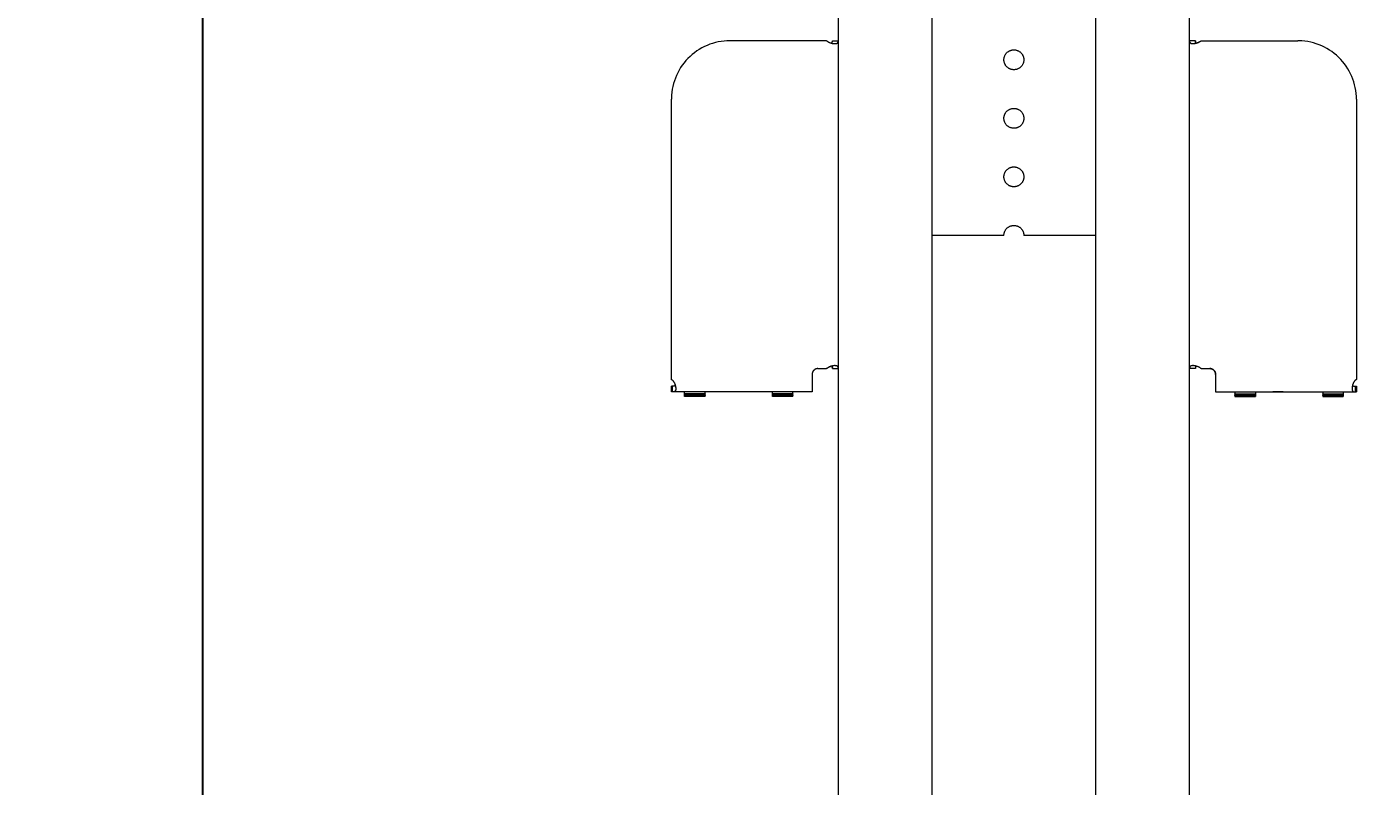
# Model space of a CAD drawing. Header units: millimetres. Extents: x -999 to 4635, y -962 to 3668.
# Drawn here: x -220.2 to 234, y 818.3 to 1077.8 of the extents above; entities that cross this region are included whole.
import ezdxf

# ---------------------------------------------------------------- set-up
doc = ezdxf.new("R2010")
doc.units = ezdxf.units.MM
doc.layers.add('GORUNEN', color=7, linetype='Continuous', lineweight=9)
doc.layers.add('OLCU', color=4, linetype='Continuous', lineweight=9)
doc.styles.add('PI3D', font='arial.ttf')
doc.dimstyles.new('PF_MM', dxfattribs={"dimtxt": 40, "dimasz": 32, "dimexe": 24, "dimexo": 20, "dimgap": 14, "dimtad": 1, "dimdec": 1, "dimtxsty": 'PI3D', "dimcen": 2.5, "dimclrd": 4, "dimclre": 4, "dimclrt": 3, "dimazin": 3, "dimtfac": 1, "dimtmove": 0, "dimatfit": 3})

msp = doc.modelspace()

# ---------------------------------------------------------------- linework, layer by layer
at = {"layer": 'GORUNEN'}
for points in [[(57, 2515), (57, 329.5)], [(89, 2515), (89, 330)], [(145, 330), (145, 2515)], [(177, 329.5), (177, 2515)], [(20, 1073), (19, 1072.98), (18, 1072.9), (17.01, 1072.78), (16.03, 1072.6), (15.05, 1072.38), (14.09, 1072.11), (13.14, 1071.79), (12.21, 1071.42), (11.3, 1071.01), (10.41, 1070.55), (9.55, 1070.05), (8.71, 1069.51), (7.9, 1068.92), (7.12, 1068.3), (6.37, 1067.63), (5.65, 1066.93), (4.97, 1066.2), (4.33, 1065.43), (3.73, 1064.63), (3.17, 1063.81), (2.65, 1062.95), (2.18, 1062.07), (1.74, 1061.17), (1.36, 1060.25), (1.02, 1059.31), (0.73, 1058.35), (0.49, 1057.38), (0.29, 1056.4), (0.15, 1055.41), (0.05, 1054.41), (0.01, 1053.71), (0, 1053)], [(53, 1073), (20, 1073)], [(53, 1073), (20, 1073)], [(53, 1073), (53.11, 1072.92), (53.22, 1072.83), (53.33, 1072.76), (53.45, 1072.69), (53.57, 1072.62), (53.69, 1072.55), (53.81, 1072.49), (53.93, 1072.43), (54.06, 1072.38), (54.23, 1072.31), (54.41, 1072.25), (54.6, 1072.19), (54.79, 1072.14), (54.97, 1072.1), (55.15, 1072.06), (55.33, 1072.04), (55.49, 1072.02), (55.66, 1072), (55.74, 1072), (55.83, 1072)], [(54.79, 1072.14), (54.56, 1072.2)], [(54.79, 1072.14), (54.8, 1072.16), (54.82, 1072.17), (54.83, 1072.19), (54.85, 1072.21), (54.86, 1072.23), (54.87, 1072.25), (54.88, 1072.27), (54.89, 1072.29), (54.9, 1072.31), (54.91, 1072.34), (54.92, 1072.36), (54.93, 1072.39), (54.94, 1072.42), (54.95, 1072.44), (54.96, 1072.48), (54.97, 1072.53), (54.97, 1072.57), (54.98, 1072.62), (54.99, 1072.69), (54.99, 1072.78), (55, 1072.88), (55, 1073)], [(55, 1073), (57, 1073)], [(55.83, 1072), (55.96, 1072), (56.07, 1072.01), (56.16, 1072.02), (56.25, 1072.04), (56.33, 1072.05), (56.39, 1072.07), (56.45, 1072.09), (56.5, 1072.1), (56.54, 1072.12), (56.58, 1072.14), (56.62, 1072.16), (56.65, 1072.18), (56.68, 1072.2), (56.71, 1072.22), (56.73, 1072.24), (56.76, 1072.26), (56.78, 1072.28), (56.8, 1072.3), (56.81, 1072.32), (56.83, 1072.34), (56.85, 1072.37), (56.86, 1072.39), (56.88, 1072.42), (56.89, 1072.44), (56.91, 1072.47), (56.92, 1072.49), (56.93, 1072.52), (56.94, 1072.55), (56.95, 1072.58), (56.96, 1072.61), (56.97, 1072.64), (56.97, 1072.67), (56.98, 1072.7), (56.98, 1072.75), (56.99, 1072.8), (57, 1072.85), (57, 1072.91), (57, 1072.95), (57, 1073)], [(177, 1073), (177, 1072.92), (177.01, 1072.83), (177.01, 1072.76), (177.02, 1072.7), (177.03, 1072.65), (177.04, 1072.6), (177.06, 1072.56), (177.07, 1072.52), (177.08, 1072.49), (177.1, 1072.46), (177.11, 1072.43), (177.12, 1072.41), (177.14, 1072.38), (177.16, 1072.36), (177.18, 1072.33), (177.2, 1072.31), (177.22, 1072.29), (177.24, 1072.27), (177.26, 1072.24), (177.29, 1072.23), (177.31, 1072.21), (177.34, 1072.19), (177.37, 1072.17), (177.39, 1072.15), (177.42, 1072.14), (177.45, 1072.12), (177.49, 1072.11), (177.52, 1072.1), (177.55, 1072.09), (177.59, 1072.07), (177.63, 1072.06), (177.68, 1072.05), (177.74, 1072.04), (177.8, 1072.03), (177.86, 1072.02), (177.93, 1072.01), (177.99, 1072.01), (178.08, 1072), (178.17, 1072)], [(177, 961), (177, 1073)], [(179, 1073), (177, 1073)], [(178.17, 1072), (178.32, 1072), (178.48, 1072.01), (178.64, 1072.03), (178.81, 1072.06), (178.98, 1072.09), (179.16, 1072.13), (179.34, 1072.17), (179.52, 1072.23), (179.71, 1072.29), (179.89, 1072.36), (180.07, 1072.44), (180.25, 1072.52), (180.43, 1072.61), (180.6, 1072.72), (180.75, 1072.81), (180.88, 1072.9), (181, 1073)], [(179, 1073), (179, 1072.8), (179.01, 1072.71), (179.02, 1072.61), (179.03, 1072.54), (179.04, 1072.48), (179.06, 1072.42), (179.07, 1072.38), (179.09, 1072.34), (179.1, 1072.31), (179.11, 1072.28), (179.12, 1072.26), (179.14, 1072.23), (179.15, 1072.21), (179.17, 1072.19), (179.18, 1072.17), (179.2, 1072.16), (179.2, 1072.15), (179.21, 1072.14)], [(179.21, 1072.14), (179.2, 1072.16), (179.18, 1072.17), (179.17, 1072.19), (179.15, 1072.21), (179.14, 1072.23), (179.13, 1072.25), (179.12, 1072.27), (179.11, 1072.29), (179.1, 1072.31), (179.09, 1072.34), (179.08, 1072.36), (179.07, 1072.39), (179.06, 1072.42), (179.05, 1072.44), (179.04, 1072.48), (179.03, 1072.53), (179.03, 1072.57), (179.02, 1072.62), (179.01, 1072.69), (179.01, 1072.78), (179, 1072.88), (179, 1073)], [(180.93, 1072.94), (180.82, 1072.86), (180.7, 1072.78), (180.59, 1072.71), (180.47, 1072.64), (180.35, 1072.57), (180.23, 1072.51), (180.11, 1072.45), (179.98, 1072.4), (179.82, 1072.33), (179.65, 1072.27), (179.48, 1072.22)], [(181, 1073), (214, 1073)], [(181, 1073), (214, 1073)], [(234, 1053), (233.98, 1054), (233.9, 1055), (233.78, 1055.99), (233.6, 1056.97), (233.38, 1057.95), (233.11, 1058.91), (232.79, 1059.86), (232.42, 1060.79), (232.01, 1061.7), (231.55, 1062.59), (231.05, 1063.45), (230.51, 1064.29), (229.92, 1065.1), (229.3, 1065.88), (228.63, 1066.63), (227.93, 1067.35), (227.2, 1068.03), (226.43, 1068.67), (225.63, 1069.27), (224.81, 1069.83), (223.95, 1070.35), (223.07, 1070.82), (222.17, 1071.26), (221.25, 1071.64), (220.31, 1071.98), (219.35, 1072.27), (218.38, 1072.51), (217.4, 1072.71), (216.41, 1072.85), (215.41, 1072.95), (214.71, 1072.99), (214, 1073)], [(55.83, 1072), (55.83, 1072)], [(119.98, 1064.87), (119.9, 1064.72), (119.81, 1064.58), (119.71, 1064.44), (119.6, 1064.31), (119.49, 1064.18), (119.37, 1064.06), (119.25, 1063.95), (119.12, 1063.84), (118.98, 1063.74), (118.84, 1063.64), (118.7, 1063.55), (118.55, 1063.47), (118.39, 1063.4), (118.24, 1063.33), (118.08, 1063.28), (117.92, 1063.23), (117.75, 1063.18), (117.59, 1063.15), (117.42, 1063.13), (117.25, 1063.11), (117.08, 1063.1), (116.91, 1063.1), (116.74, 1063.11), (116.57, 1063.13), (116.41, 1063.15), (116.24, 1063.19), (116.07, 1063.23), (115.91, 1063.28), (115.75, 1063.34), (115.6, 1063.4), (115.44, 1063.48), (115.3, 1063.56), (115.15, 1063.65), (115.01, 1063.74), (114.88, 1063.84), (114.75, 1063.95), (114.62, 1064.07), (114.5, 1064.19), (114.39, 1064.32), (114.29, 1064.45), (114.19, 1064.59), (114.1, 1064.73), (114.01, 1064.88), (113.93, 1065.03), (113.87, 1065.18), (113.8, 1065.34), (113.75, 1065.5), (113.7, 1065.67), (113.67, 1065.83), (113.64, 1066), (113.62, 1066.17), (113.6, 1066.34), (113.6, 1066.5), (113.6, 1066.67), (113.62, 1066.84), (113.64, 1067.01), (113.67, 1067.18), (113.71, 1067.34), (113.75, 1067.51), (113.81, 1067.67), (113.87, 1067.82), (113.94, 1067.98), (114.02, 1068.13)], [(114.02, 1068.13), (114.1, 1068.28), (114.19, 1068.42), (114.29, 1068.56), (114.4, 1068.69), (114.51, 1068.82), (114.63, 1068.94), (114.75, 1069.05), (114.88, 1069.16), (115.02, 1069.26), (115.16, 1069.36), (115.3, 1069.45), (115.45, 1069.53), (115.61, 1069.6), (115.76, 1069.67), (115.92, 1069.72), (116.08, 1069.77), (116.25, 1069.82), (116.41, 1069.85), (116.58, 1069.87), (116.75, 1069.89), (116.92, 1069.9), (117.09, 1069.9), (117.26, 1069.89), (117.43, 1069.87), (117.59, 1069.85), (117.76, 1069.81), (117.93, 1069.77), (118.09, 1069.72), (118.25, 1069.66), (118.4, 1069.6), (118.56, 1069.52), (118.7, 1069.44), (118.85, 1069.35), (118.99, 1069.26), (119.12, 1069.16), (119.25, 1069.05), (119.38, 1068.93), (119.5, 1068.81), (119.61, 1068.68), (119.71, 1068.55), (119.81, 1068.41), (119.9, 1068.27), (119.99, 1068.12), (120.07, 1067.97), (120.13, 1067.82), (120.2, 1067.66), (120.25, 1067.5), (120.3, 1067.33), (120.33, 1067.17), (120.36, 1067), (120.38, 1066.83), (120.4, 1066.66), (120.4, 1066.5), (120.4, 1066.33), (120.38, 1066.16), (120.36, 1065.99), (120.33, 1065.82), (120.29, 1065.66), (120.25, 1065.49), (120.19, 1065.33), (120.13, 1065.18), (120.06, 1065.02), (119.98, 1064.87)], [(178.18, 1072), (178.17, 1072)], [(178.17, 1072), (178.17, 1072)], [(178.31, 1072), (178.3, 1072)], [(0, 957.21), (0, 1053)], [(0, 957.21), (0, 1053)], [(114.02, 1048.13), (114.1, 1048.28), (114.19, 1048.42), (114.29, 1048.56), (114.4, 1048.69), (114.51, 1048.82), (114.63, 1048.94), (114.75, 1049.05), (114.88, 1049.16), (115.02, 1049.26), (115.16, 1049.36), (115.3, 1049.45), (115.45, 1049.53), (115.61, 1049.6), (115.76, 1049.67), (115.92, 1049.72), (116.08, 1049.77), (116.25, 1049.82), (116.41, 1049.85), (116.58, 1049.87), (116.75, 1049.89), (116.92, 1049.9), (117.09, 1049.9), (117.26, 1049.89), (117.43, 1049.87), (117.59, 1049.85), (117.76, 1049.81), (117.93, 1049.77), (118.09, 1049.72), (118.25, 1049.66), (118.4, 1049.6), (118.56, 1049.52), (118.7, 1049.44), (118.85, 1049.35), (118.99, 1049.26), (119.12, 1049.16), (119.25, 1049.05), (119.38, 1048.93), (119.5, 1048.81), (119.61, 1048.68), (119.71, 1048.55), (119.81, 1048.41), (119.9, 1048.27), (119.99, 1048.12), (120.07, 1047.97), (120.13, 1047.82), (120.2, 1047.66), (120.25, 1047.5), (120.3, 1047.33), (120.33, 1047.17), (120.36, 1047), (120.38, 1046.83), (120.4, 1046.66), (120.4, 1046.5), (120.4, 1046.33), (120.38, 1046.16), (120.36, 1045.99), (120.33, 1045.82), (120.29, 1045.66), (120.25, 1045.49), (120.19, 1045.33), (120.13, 1045.18), (120.06, 1045.02), (119.98, 1044.87)], [(234, 1053), (234, 957.21)], [(119.98, 1044.87), (119.9, 1044.72), (119.81, 1044.58), (119.71, 1044.44), (119.6, 1044.31), (119.49, 1044.18), (119.37, 1044.06), (119.25, 1043.95), (119.12, 1043.84), (118.98, 1043.74), (118.84, 1043.64), (118.7, 1043.55), (118.55, 1043.47), (118.39, 1043.4), (118.24, 1043.33), (118.08, 1043.28), (117.92, 1043.23), (117.75, 1043.18), (117.59, 1043.15), (117.42, 1043.13), (117.25, 1043.11), (117.08, 1043.1), (116.91, 1043.1), (116.74, 1043.11), (116.57, 1043.13), (116.41, 1043.15), (116.24, 1043.19), (116.07, 1043.23), (115.91, 1043.28), (115.75, 1043.34), (115.6, 1043.4), (115.44, 1043.48), (115.3, 1043.56), (115.15, 1043.65), (115.01, 1043.74), (114.88, 1043.84), (114.75, 1043.95), (114.62, 1044.07), (114.5, 1044.19), (114.39, 1044.32), (114.29, 1044.45), (114.19, 1044.59), (114.1, 1044.73), (114.01, 1044.88), (113.93, 1045.03), (113.87, 1045.18), (113.8, 1045.34), (113.75, 1045.5), (113.7, 1045.67), (113.67, 1045.83), (113.64, 1046), (113.62, 1046.17), (113.6, 1046.34), (113.6, 1046.5), (113.6, 1046.67), (113.62, 1046.84), (113.64, 1047.01), (113.67, 1047.18), (113.71, 1047.34), (113.75, 1047.51), (113.81, 1047.67), (113.87, 1047.82), (113.94, 1047.98), (114.02, 1048.13)], [(119.98, 1024.87), (119.9, 1024.72), (119.81, 1024.58), (119.71, 1024.44), (119.6, 1024.31), (119.49, 1024.18), (119.37, 1024.06), (119.25, 1023.95), (119.12, 1023.84), (118.98, 1023.74), (118.84, 1023.64), (118.7, 1023.55), (118.55, 1023.47), (118.39, 1023.4), (118.24, 1023.33), (118.08, 1023.28), (117.92, 1023.23), (117.75, 1023.18), (117.59, 1023.15), (117.42, 1023.13), (117.25, 1023.11), (117.08, 1023.1), (116.91, 1023.1), (116.74, 1023.11), (116.57, 1023.13), (116.41, 1023.15), (116.24, 1023.19), (116.07, 1023.23), (115.91, 1023.28), (115.75, 1023.34), (115.6, 1023.4), (115.44, 1023.48), (115.3, 1023.56), (115.15, 1023.65), (115.01, 1023.74), (114.88, 1023.84), (114.75, 1023.95), (114.62, 1024.07), (114.5, 1024.19), (114.39, 1024.32), (114.29, 1024.45), (114.19, 1024.59), (114.1, 1024.73), (114.01, 1024.88), (113.93, 1025.03), (113.87, 1025.18), (113.8, 1025.34), (113.75, 1025.5), (113.7, 1025.67), (113.67, 1025.83), (113.64, 1026), (113.62, 1026.17), (113.6, 1026.34), (113.6, 1026.5), (113.6, 1026.67), (113.62, 1026.84), (113.64, 1027.01), (113.67, 1027.18), (113.71, 1027.34), (113.75, 1027.51), (113.81, 1027.67), (113.87, 1027.82), (113.94, 1027.98), (114.02, 1028.13)], [(114.02, 1028.13), (114.1, 1028.28), (114.19, 1028.42), (114.29, 1028.56), (114.4, 1028.69), (114.51, 1028.82), (114.63, 1028.94), (114.75, 1029.05), (114.88, 1029.16), (115.02, 1029.26), (115.16, 1029.36), (115.3, 1029.45), (115.45, 1029.53), (115.61, 1029.6), (115.76, 1029.67), (115.92, 1029.72), (116.08, 1029.77), (116.25, 1029.82), (116.41, 1029.85), (116.58, 1029.87), (116.75, 1029.89), (116.92, 1029.9), (117.09, 1029.9), (117.26, 1029.89), (117.43, 1029.87), (117.59, 1029.85), (117.76, 1029.81), (117.93, 1029.77), (118.09, 1029.72), (118.25, 1029.66), (118.4, 1029.6), (118.56, 1029.52), (118.7, 1029.44), (118.85, 1029.35), (118.99, 1029.26), (119.12, 1029.16), (119.25, 1029.05), (119.38, 1028.93), (119.5, 1028.81), (119.61, 1028.68), (119.71, 1028.55), (119.81, 1028.41), (119.9, 1028.27), (119.99, 1028.12), (120.07, 1027.97), (120.13, 1027.82), (120.2, 1027.66), (120.25, 1027.5), (120.3, 1027.33), (120.33, 1027.17), (120.36, 1027), (120.38, 1026.83), (120.4, 1026.66), (120.4, 1026.5), (120.4, 1026.33), (120.38, 1026.16), (120.36, 1025.99), (120.33, 1025.82), (120.29, 1025.66), (120.25, 1025.49), (120.19, 1025.33), (120.13, 1025.18), (120.06, 1025.02), (119.98, 1024.87)], [(114.02, 1008.13), (114.1, 1008.28), (114.19, 1008.42), (114.29, 1008.56), (114.4, 1008.69), (114.51, 1008.82), (114.63, 1008.94), (114.75, 1009.05), (114.88, 1009.16), (115.02, 1009.26), (115.16, 1009.36), (115.3, 1009.45), (115.45, 1009.53), (115.6, 1009.6), (115.76, 1009.67), (115.92, 1009.72), (116.08, 1009.77), (116.25, 1009.82), (116.41, 1009.85), (116.58, 1009.87), (116.75, 1009.89), (116.92, 1009.9), (117.09, 1009.9), (117.26, 1009.89), (117.43, 1009.87), (117.59, 1009.85), (117.76, 1009.81), (117.92, 1009.77), (118.08, 1009.72), (118.24, 1009.66), (118.4, 1009.6), (118.55, 1009.52), (118.7, 1009.44), (118.85, 1009.36), (118.99, 1009.26), (119.12, 1009.16), (119.25, 1009.05), (119.37, 1008.93), (119.49, 1008.81), (119.61, 1008.68), (119.71, 1008.55), (119.81, 1008.41), (119.9, 1008.27), (119.99, 1008.13), (120.06, 1007.97), (120.13, 1007.82), (120.2, 1007.66), (120.25, 1007.5), (120.29, 1007.34), (120.33, 1007.17), (120.36, 1007.01), (120.38, 1006.84), (120.4, 1006.67), (120.4, 1006.5)], [(113.6, 1006.5), (89, 1006.5)], [(113.6, 1006.5), (113.6, 1006.67), (113.62, 1006.84), (113.64, 1007.01), (113.67, 1007.18), (113.71, 1007.34), (113.75, 1007.5), (113.81, 1007.67), (113.87, 1007.82), (113.94, 1007.98), (114.02, 1008.13)], [(145, 1006.5), (120.4, 1006.5)], [(50.08, 961), (49.99, 961), (49.89, 960.99), (49.8, 960.98), (49.7, 960.96), (49.61, 960.94), (49.52, 960.92), (49.43, 960.89), (49.34, 960.86), (49.25, 960.82), (49.16, 960.78), (49.08, 960.73), (49, 960.68), (48.92, 960.63), (48.84, 960.57), (48.77, 960.51), (48.7, 960.44), (48.63, 960.38), (48.57, 960.31), (48.51, 960.23), (48.45, 960.16), (48.4, 960.08), (48.35, 960), (48.3, 959.91), (48.26, 959.83), (48.22, 959.74), (48.19, 959.65), (48.16, 959.56), (48.14, 959.47), (48.12, 959.37), (48.1, 959.28), (48.09, 959.18), (48.08, 959.09), (48.08, 959)], [(48.08, 959), (48.08, 957)], [(48.37, 960.04), (48.42, 960.11), (48.46, 960.17), (48.51, 960.24), (48.56, 960.3), (48.61, 960.36), (48.67, 960.41), (48.72, 960.47), (48.78, 960.52), (48.85, 960.57), (48.91, 960.62), (48.97, 960.67), (49.04, 960.71)], [(50.08, 961), (53, 961)], [(55.83, 962), (55.68, 962), (55.52, 961.99), (55.36, 961.97), (55.19, 961.94), (55.02, 961.91), (54.84, 961.87), (54.66, 961.83), (54.48, 961.77), (54.29, 961.71), (54.11, 961.64), (53.93, 961.56), (53.75, 961.48), (53.57, 961.39), (53.4, 961.28), (53.25, 961.19), (53.12, 961.1), (53, 961)], [(53.07, 961.06), (53.18, 961.14), (53.3, 961.22), (53.41, 961.29), (53.53, 961.36), (53.65, 961.43), (53.77, 961.49), (53.89, 961.55), (54.02, 961.6), (54.18, 961.67), (54.35, 961.73), (54.52, 961.78)], [(54.79, 961.86), (54.8, 961.84), (54.82, 961.83), (54.83, 961.81), (54.85, 961.79), (54.86, 961.77), (54.87, 961.75), (54.88, 961.73), (54.89, 961.71), (54.9, 961.69), (54.91, 961.66), (54.92, 961.64), (54.93, 961.61), (54.94, 961.58), (54.95, 961.56), (54.96, 961.52), (54.97, 961.47), (54.97, 961.43), (54.98, 961.38), (54.99, 961.31), (54.99, 961.22), (55, 961.12), (55, 961)], [(55, 961), (55, 961.2), (54.99, 961.29), (54.98, 961.39), (54.97, 961.46), (54.96, 961.52), (54.94, 961.58), (54.93, 961.62), (54.91, 961.66), (54.9, 961.69), (54.89, 961.72), (54.88, 961.74), (54.86, 961.77), (54.85, 961.79), (54.83, 961.81), (54.82, 961.83), (54.8, 961.84), (54.8, 961.85), (54.79, 961.86)], [(55, 961), (57, 961)], [(55.69, 962), (55.7, 962)], [(55.82, 962), (55.83, 962)], [(57, 961), (57, 961.08), (56.99, 961.17), (56.99, 961.24), (56.98, 961.3), (56.97, 961.35), (56.96, 961.4), (56.94, 961.44), (56.93, 961.48), (56.92, 961.51), (56.9, 961.54), (56.89, 961.57), (56.88, 961.59), (56.86, 961.62), (56.84, 961.64), (56.82, 961.67), (56.8, 961.69), (56.78, 961.71), (56.76, 961.73), (56.74, 961.76), (56.71, 961.77), (56.69, 961.79), (56.66, 961.81), (56.63, 961.83), (56.61, 961.85), (56.58, 961.86), (56.55, 961.88), (56.51, 961.89), (56.48, 961.9), (56.45, 961.91), (56.41, 961.93), (56.37, 961.94), (56.32, 961.95), (56.26, 961.96), (56.2, 961.97), (56.14, 961.98), (56.07, 961.99), (56.01, 961.99), (55.92, 962), (55.83, 962)], [(55.83, 962), (55.83, 962)], [(178.17, 962), (178.04, 962), (177.93, 961.99), (177.84, 961.98), (177.75, 961.96), (177.67, 961.95), (177.61, 961.93), (177.55, 961.91), (177.5, 961.9), (177.46, 961.88), (177.42, 961.86), (177.38, 961.84), (177.35, 961.82), (177.32, 961.8), (177.29, 961.78), (177.27, 961.76), (177.24, 961.74), (177.22, 961.72), (177.2, 961.7), (177.19, 961.68), (177.17, 961.66), (177.15, 961.63), (177.14, 961.61), (177.12, 961.58), (177.11, 961.56), (177.09, 961.53), (177.08, 961.51), (177.07, 961.48), (177.06, 961.45), (177.05, 961.42), (177.04, 961.39), (177.03, 961.36), (177.03, 961.33), (177.02, 961.3), (177.02, 961.25), (177.01, 961.2), (177, 961.15), (177, 961.09), (177, 961.05), (177, 961)], [(179, 961), (177, 961)], [(181, 961), (180.89, 961.08), (180.78, 961.17), (180.67, 961.24), (180.55, 961.31), (180.43, 961.38), (180.31, 961.45), (180.19, 961.51), (180.07, 961.57), (179.94, 961.62), (179.77, 961.69), (179.59, 961.75), (179.4, 961.81), (179.21, 961.86), (179.03, 961.9), (178.85, 961.94), (178.67, 961.96), (178.51, 961.98), (178.34, 962), (178.26, 962), (178.17, 962)], [(178.17, 962), (178.17, 962)], [(179.21, 961.86), (179.2, 961.84), (179.18, 961.83), (179.17, 961.81), (179.15, 961.79), (179.14, 961.77), (179.13, 961.75), (179.12, 961.73), (179.11, 961.71), (179.1, 961.69), (179.09, 961.66), (179.08, 961.64), (179.07, 961.61), (179.06, 961.58), (179.05, 961.56), (179.04, 961.52), (179.03, 961.47), (179.03, 961.43), (179.02, 961.38), (179.01, 961.31), (179.01, 961.22), (179, 961.12), (179, 961)], [(179.21, 961.86), (179.44, 961.8)], [(181, 961), (183.92, 961)], [(185.92, 959), (185.92, 959.1), (185.91, 959.19), (185.9, 959.29), (185.88, 959.38), (185.86, 959.47), (185.84, 959.56), (185.81, 959.66), (185.77, 959.75), (185.74, 959.83), (185.69, 959.92), (185.65, 960), (185.6, 960.08), (185.55, 960.16), (185.49, 960.24), (185.43, 960.31), (185.36, 960.38), (185.3, 960.45), (185.22, 960.51), (185.15, 960.57), (185.07, 960.63), (185, 960.69), (184.91, 960.73), (184.83, 960.78), (184.74, 960.82), (184.66, 960.86), (184.57, 960.89), (184.48, 960.92), (184.38, 960.95), (184.29, 960.97), (184.2, 960.98), (184.1, 960.99), (184.01, 961), (183.92, 961)], [(183.92, 961), (184.01, 961), (184.11, 960.99), (184.2, 960.98), (184.3, 960.96), (184.39, 960.94), (184.48, 960.92), (184.57, 960.89), (184.66, 960.86), (184.75, 960.82), (184.84, 960.78), (184.92, 960.73), (185, 960.68), (185.08, 960.63), (185.16, 960.57), (185.23, 960.51), (185.3, 960.44), (185.37, 960.38), (185.43, 960.31), (185.49, 960.23), (185.55, 960.16), (185.6, 960.08), (185.65, 960), (185.7, 959.91), (185.74, 959.83), (185.78, 959.74), (185.81, 959.65), (185.84, 959.56), (185.86, 959.47), (185.88, 959.37), (185.9, 959.28), (185.91, 959.18), (185.92, 959.09), (185.92, 959)], [(185.92, 959), (185.92, 957)], [(0.38, 957), (0.28, 957.06), (0.18, 957.12), (0.09, 957.17), (0, 957.21)], [(0, 953), (0, 955)], [(0.38, 955), (0, 955)], [(0.38, 957), (0.48, 956.9), (0.57, 956.79), (0.66, 956.68), (0.74, 956.57), (0.82, 956.45), (0.89, 956.33), (0.96, 956.21), (1.02, 956.08), (1.08, 955.96), (1.14, 955.83), (1.19, 955.7), (1.24, 955.57), (1.28, 955.44), (1.32, 955.33), (1.35, 955.21)], [(0.38, 957), (0.48, 956.9), (0.57, 956.8), (0.65, 956.69), (0.74, 956.57), (0.81, 956.46), (0.89, 956.34), (0.95, 956.22), (1.02, 956.09), (1.08, 955.97), (1.13, 955.84), (1.18, 955.72), (1.23, 955.59), (1.29, 955.42), (1.34, 955.23), (1.39, 955.05), (1.43, 954.86), (1.46, 954.69), (1.48, 954.51), (1.49, 954.35), (1.5, 954.26), (1.5, 954.17)], [(1.35, 955.21), (1.33, 955.2), (1.31, 955.18), (1.29, 955.17), (1.27, 955.15), (1.25, 955.14), (1.23, 955.13), (1.21, 955.12), (1.18, 955.1), (1.16, 955.09), (1.13, 955.08), (1.1, 955.07), (1.07, 955.07), (1.03, 955.06), (0.99, 955.04), (0.94, 955.04), (0.88, 955.03), (0.81, 955.02), (0.72, 955.01), (0.63, 955), (0.51, 955), (0.38, 955)], [(0.38, 953), (0.38, 955)], [(1.5, 954.17), (1.5, 954.07), (1.49, 953.97), (1.48, 953.88), (1.47, 953.79), (1.46, 953.72), (1.44, 953.65), (1.42, 953.59), (1.4, 953.54), (1.38, 953.49), (1.36, 953.45), (1.34, 953.41), (1.33, 953.38), (1.31, 953.35), (1.29, 953.32), (1.26, 953.29), (1.24, 953.27), (1.22, 953.24), (1.2, 953.22), (1.18, 953.21), (1.16, 953.19), (1.13, 953.17), (1.11, 953.15), (1.08, 953.14), (1.06, 953.13), (1.03, 953.11), (1.01, 953.1), (0.98, 953.09), (0.95, 953.08), (0.92, 953.07), (0.89, 953.06), (0.86, 953.05), (0.83, 953.04), (0.79, 953.03), (0.74, 953.02), (0.69, 953.02), (0.63, 953.01), (0.56, 953), (0.47, 953), (0.38, 953)], [(48.08, 957), (48.08, 953)], [(185.92, 957), (185.92, 953)], [(233.62, 957), (233.52, 956.9), (233.43, 956.8), (233.35, 956.69), (233.26, 956.57), (233.19, 956.46), (233.11, 956.34), (233.05, 956.22), (232.98, 956.09), (232.92, 955.97), (232.87, 955.84), (232.82, 955.72), (232.77, 955.59), (232.71, 955.42), (232.66, 955.23), (232.61, 955.05), (232.57, 954.86), (232.54, 954.69), (232.52, 954.51), (232.51, 954.35), (232.5, 954.26), (232.5, 954.17)], [(232.5, 954.17), (232.5, 954.07), (232.51, 953.97), (232.52, 953.88), (232.53, 953.79), (232.54, 953.72), (232.56, 953.65), (232.58, 953.59), (232.6, 953.54), (232.62, 953.49), (232.64, 953.45), (232.66, 953.41), (232.67, 953.38), (232.69, 953.35), (232.71, 953.32), (232.74, 953.29), (232.76, 953.27), (232.78, 953.24), (232.8, 953.22), (232.82, 953.21), (232.84, 953.19), (232.87, 953.17), (232.89, 953.15), (232.92, 953.14), (232.94, 953.13), (232.97, 953.11), (232.99, 953.1), (233.02, 953.09), (233.05, 953.08), (233.08, 953.07), (233.11, 953.06), (233.14, 953.05), (233.17, 953.04), (233.21, 953.03), (233.26, 953.02), (233.31, 953.02), (233.37, 953.01), (233.44, 953), (233.53, 953), (233.62, 953)], [(233.62, 957), (233.52, 956.9), (233.43, 956.79), (233.34, 956.68), (233.26, 956.57), (233.18, 956.45), (233.11, 956.33), (233.04, 956.21), (232.98, 956.08), (232.92, 955.96), (232.86, 955.83), (232.81, 955.7), (232.76, 955.57), (232.72, 955.44), (232.68, 955.33), (232.65, 955.21)], [(232.65, 955.21), (232.67, 955.2), (232.69, 955.18), (232.71, 955.17), (232.73, 955.15), (232.75, 955.14), (232.77, 955.13), (232.79, 955.12), (232.82, 955.1), (232.84, 955.09), (232.87, 955.08), (232.9, 955.07), (232.93, 955.07), (232.97, 955.06), (233.01, 955.04), (233.06, 955.04), (233.12, 955.03), (233.19, 955.02), (233.28, 955.01), (233.37, 955), (233.49, 955), (233.62, 955)], [(234, 957.21), (233.89, 957.16), (233.79, 957.1), (233.7, 957.05), (233.62, 957)], [(233.62, 955), (234, 955)], [(233.62, 955), (233.62, 953)], [(234, 955), (234, 953)], [(0.38, 953), (0, 953)], [(0.38, 953), (0.38, 953)], [(48.08, 953), (0.38, 953)], [(4.5, 952.41), (4.5, 953)], [(4.5, 952.41), (4.5, 952.23)], [(11.5, 952.41), (4.5, 952.41)], [(11.5, 952.23), (4.5, 952.23)], [(4.5, 951.83), (4.5, 952.23)], [(4.5, 951.83), (4.5, 951.72)], [(11.5, 951.83), (4.5, 951.83)], [(11.5, 951.72), (4.5, 951.72)], [(4.5, 951.5), (4.5, 951.72)], [(11.5, 951.5), (4.5, 951.5)], [(11.5, 951.5), (4.5, 951.5)], [(11.5, 952.41), (11.5, 953)], [(11.5, 952.41), (11.5, 952.23)], [(11.5, 951.83), (11.5, 952.23)], [(11.5, 951.83), (11.5, 951.72)], [(11.5, 951.5), (11.5, 951.72)], [(25, 953), (20, 953)], [(34.5, 952.41), (34.5, 953)], [(34.5, 952.41), (34.5, 952.23)], [(41.5, 952.41), (34.5, 952.41)], [(41.5, 952.23), (34.5, 952.23)], [(34.5, 951.83), (34.5, 952.23)], [(34.5, 951.83), (34.5, 951.72)], [(41.5, 951.83), (34.5, 951.83)], [(41.5, 951.72), (34.5, 951.72)], [(34.5, 951.5), (34.5, 951.72)], [(41.5, 951.5), (34.5, 951.5)], [(41.5, 951.5), (34.5, 951.5)], [(41.5, 952.41), (41.5, 953)], [(41.5, 952.41), (41.5, 952.23)], [(41.5, 951.83), (41.5, 952.23)], [(41.5, 951.83), (41.5, 951.72)], [(41.5, 951.5), (41.5, 951.72)], [(185.92, 953), (233.62, 953)], [(192.5, 953), (192.5, 952.41)], [(192.5, 952.41), (199.5, 952.41)], [(192.5, 952.23), (192.5, 952.41)], [(192.5, 952.23), (199.5, 952.23)], [(192.5, 952.23), (192.5, 951.83)], [(192.5, 951.83), (199.5, 951.83)], [(192.5, 951.72), (192.5, 951.83)], [(192.5, 951.72), (199.5, 951.72)], [(192.5, 951.72), (192.5, 951.5)], [(192.5, 951.5), (199.5, 951.5)], [(199.5, 953), (199.5, 952.41)], [(199.5, 952.23), (199.5, 952.41)], [(199.5, 952.23), (199.5, 951.83)], [(199.5, 951.72), (199.5, 951.83)], [(199.5, 951.72), (199.5, 951.5)], [(209, 953), (205.5, 953)], [(209, 953), (205.5, 953)], [(209, 953), (214, 953)], [(222.5, 953), (222.5, 952.41)], [(222.5, 952.41), (229.5, 952.41)], [(222.5, 952.23), (222.5, 952.41)], [(222.5, 952.23), (229.5, 952.23)], [(222.5, 952.23), (222.5, 951.83)], [(222.5, 951.83), (229.5, 951.83)], [(222.5, 951.72), (222.5, 951.83)], [(222.5, 951.72), (229.5, 951.72)], [(222.5, 951.72), (222.5, 951.5)], [(222.5, 951.5), (229.5, 951.5)], [(229.5, 953), (229.5, 952.41)], [(229.5, 952.23), (229.5, 952.41)], [(229.5, 952.23), (229.5, 951.83)], [(229.5, 951.72), (229.5, 951.83)], [(229.5, 951.72), (229.5, 951.5)], [(233.62, 953), (234, 953)], [(233.62, 953), (233.62, 953)]]:
    msp.add_lwpolyline(points, dxfattribs=at)

# ---------------------------------------------------------------- dimensions: what is measured, and where the dimension line sits
at = {"layer": 'OLCU'}
msp.add_linear_dim(base=(-160, 0), p1=(0, 0), p2=(0, 3067.12), angle=90, dimstyle='PF_MM', dxfattribs=at).render()

doc.saveas('drawing.dxf')
